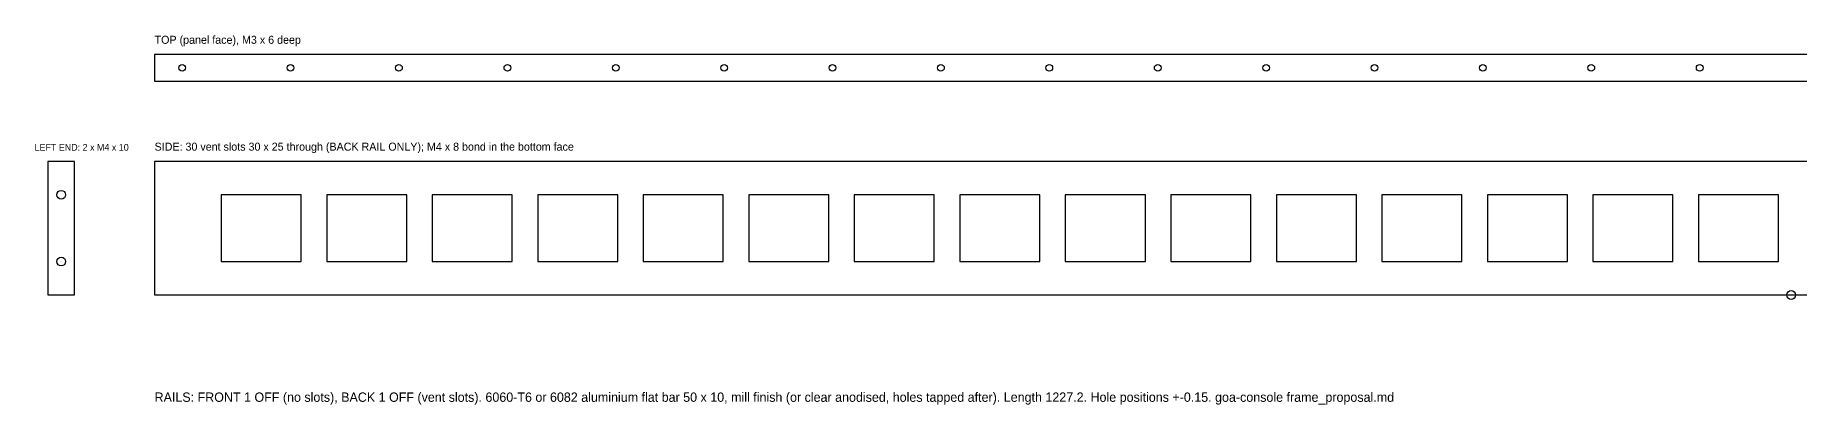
# Model space of a CAD drawing. Header units: millimetres. Extents: x -45 to 1290, y -121 to 17.
# Drawn here: x -45 to 617, y -121 to 17 of the extents above; entities that cross this region are included whole.
import ezdxf

# ---------------------------------------------------------------- set-up
doc = ezdxf.new("R2010")
doc.units = ezdxf.units.MM
for name, color, linetype in [('HOLES', 1, 'CONTINUOUS'), ('OUTLINE', 7, 'CONTINUOUS'), ('TEXT', 2, 'CONTINUOUS')]:
    doc.layers.add(name, color=color, linetype=linetype)

msp = doc.modelspace()

# ---------------------------------------------------------------- linework, layer by layer
at = {"layer": 'HOLES'}
for p, q in [((55, -42.5), (25, -42.5)), ((25, -42.5), (25, -67.5)), ((55, -67.5), (55, -42.5)), ((94.559, -42.5), (64.559, -42.5)), ((64.559, -42.5), (64.559, -67.5)), ((94.559, -67.5), (94.559, -42.5)), ((134.117, -42.5), (104.117, -42.5)), ((104.117, -42.5), (104.117, -67.5)), ((134.117, -67.5), (134.117, -42.5)), ((173.676, -42.5), (143.676, -42.5)), ((143.676, -42.5), (143.676, -67.5)), ((173.676, -67.5), (173.676, -42.5)), ((213.234, -42.5), (183.234, -42.5)), ((183.234, -42.5), (183.234, -67.5)), ((213.234, -67.5), (213.234, -42.5)), ((252.793, -42.5), (222.793, -42.5)), ((222.793, -42.5), (222.793, -67.5)), ((252.793, -67.5), (252.793, -42.5)), ((292.352, -42.5), (262.352, -42.5)), ((262.352, -42.5), (262.352, -67.5)), ((292.352, -67.5), (292.352, -42.5)), ((331.91, -42.5), (301.91, -42.5)), ((301.91, -42.5), (301.91, -67.5)), ((331.91, -67.5), (331.91, -42.5)), ((371.469, -42.5), (341.469, -42.5)), ((341.469, -42.5), (341.469, -67.5)), ((371.469, -67.5), (371.469, -42.5)), ((411.028, -42.5), (381.028, -42.5)), ((381.028, -42.5), (381.028, -67.5)), ((411.028, -67.5), (411.028, -42.5)), ((450.586, -42.5), (420.586, -42.5)), ((420.586, -42.5), (420.586, -67.5)), ((450.586, -67.5), (450.586, -42.5)), ((490.145, -42.5), (460.145, -42.5)), ((460.145, -42.5), (460.145, -67.5)), ((490.145, -67.5), (490.145, -42.5)), ((529.703, -42.5), (499.703, -42.5)), ((499.703, -42.5), (499.703, -67.5)), ((529.703, -67.5), (529.703, -42.5)), ((569.262, -42.5), (539.262, -42.5)), ((539.262, -42.5), (539.262, -67.5)), ((569.262, -67.5), (569.262, -42.5)), ((608.821, -42.5), (578.821, -42.5)), ((578.821, -42.5), (578.821, -67.5)), ((608.821, -67.5), (608.821, -42.5)), ((25, -67.5), (55, -67.5)), ((64.559, -67.5), (94.559, -67.5)), ((104.117, -67.5), (134.117, -67.5)), ((143.676, -67.5), (173.676, -67.5)), ((183.234, -67.5), (213.234, -67.5)), ((222.793, -67.5), (252.793, -67.5)), ((262.352, -67.5), (292.352, -67.5)), ((301.91, -67.5), (331.91, -67.5)), ((341.469, -67.5), (371.469, -67.5)), ((381.028, -67.5), (411.028, -67.5)), ((420.586, -67.5), (450.586, -67.5)), ((460.145, -67.5), (490.145, -67.5)), ((499.703, -67.5), (529.703, -67.5)), ((539.262, -67.5), (569.262, -67.5)), ((578.821, -67.5), (608.821, -67.5))]:
    msp.add_line(p, q, dxfattribs=at)
for centre, radius in [((10.35, 5), 1.25), ((50.99, 5), 1.25), ((91.63, 5), 1.25), ((132.27, 5), 1.25), ((172.91, 5), 1.25), ((213.55, 5), 1.25), ((254.19, 5), 1.25), ((294.83, 5), 1.25), ((335.47, 5), 1.25), ((376.11, 5), 1.25), ((416.75, 5), 1.25), ((457.39, 5), 1.25), ((498.03, 5), 1.25), ((538.67, 5), 1.25), ((579.31, 5), 1.25), ((-35, -42.5), 1.65), ((-35, -67.5), 1.65), ((613.6, -80), 1.65)]:
    msp.add_circle(centre, radius, dxfattribs=at)
at = {"layer": 'OUTLINE'}
for p, q in [((1227.2, 10), (0, 10)), ((0, 10), (0, 0)), ((0, 0), (1227.2, 0)), ((-30, -30), (-40, -30)), ((-40, -30), (-40, -80)), ((-30, -80), (-30, -30)), ((1227.2, -30), (0, -30)), ((0, -30), (0, -80)), ((-40, -80), (-30, -80)), ((0, -80), (1227.2, -80))]:
    msp.add_line(p, q, dxfattribs=at)

# ---------------------------------------------------------------- texts
at = {"layer": 'TEXT'}
for s, height, p in [('TOP (panel face), M3 x 6 deep', 3, (0, 14)), ('LEFT END: 2 x M4 x 10', 2.5, (-45, -26)), ('SIDE: 30 vent slots 30 x 25 through (BACK RAIL ONLY); M4 x 8 bond in the bottom face', 3, (0, -26)), ('RAILS: FRONT 1 OFF (no slots), BACK 1 OFF (vent slots). 6060-T6 or 6082 aluminium flat bar 50 x 10, mill finish (or clear anodised, holes tapped after). Length 1227.2. Hole positions +-0.15. goa-console frame_proposal.md', 3.5, (0, -120))]:
    msp.add_text(s, height=height, dxfattribs=at).set_placement(p)

doc.saveas('drawing.dxf')
